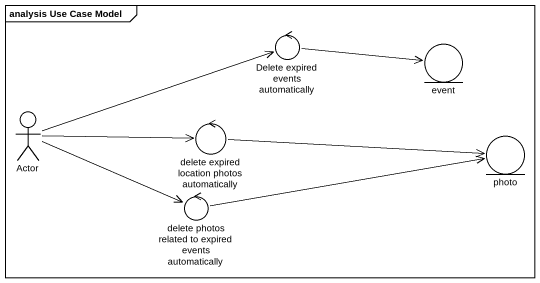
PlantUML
@startuml
mainframe analysis Use Case Model
control "Delete expired events automatically" as Delete_expired_events
entity event
actor "Actor" as Actor_
control "delete expired location photos automatically" as delete_expired_location
entity photo
control "delete photos related to expired events automatically" as delete_photos_related_to
Delete_expired_events -right-> event
Actor_ -right-> Delete_expired_events
Actor_ -right-> delete_expired_location
Actor_ -right-> delete_photos_related_to
delete_expired_location -right-> photo
delete_photos_related_to -right-> photo
@enduml
